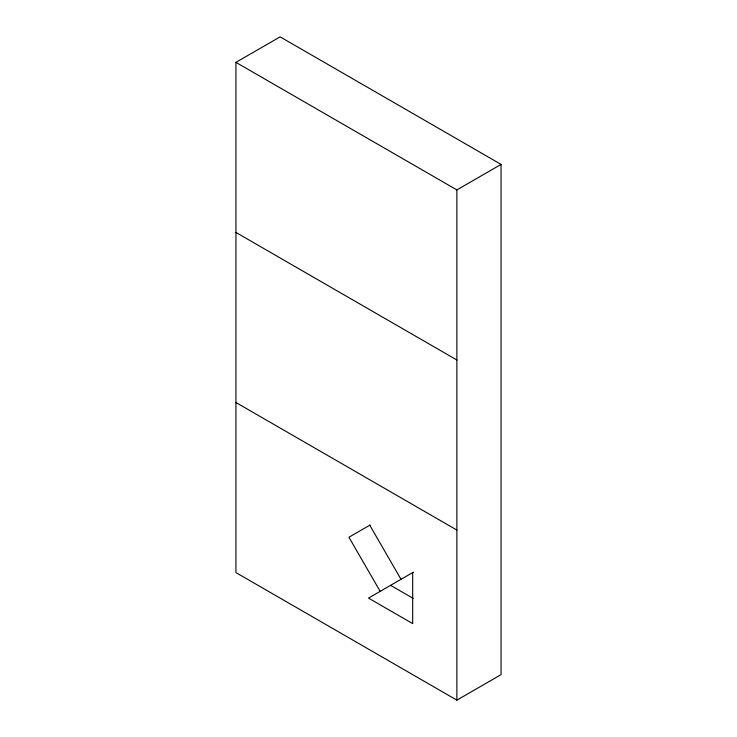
<?xml version="1.0" encoding="UTF-8"?>
<svg xmlns="http://www.w3.org/2000/svg" width="737" height="737" viewBox="0 0 737 737"><rect width="100%" height="100%" fill="white"/><g stroke="black" fill="none" stroke-linecap="round" stroke-linejoin="round"><path stroke-width="1.11" d="M235.941 62.359L280.124 36.85L501.059 164.406L501.059 674.641L456.876 700.15L235.941 572.594L235.941 62.359L456.876 189.916L501.059 164.406M370.066 525.039L348.933 537.245L380.181 591.36M413.494 572.124L368.5 598.103L412.683 623.613L412.683 572.594M235.941 232.441L456.876 359.997M235.941 402.513L456.876 530.069M390.592 585.353L413.181 598.389M369.762 525.214L401.011 579.337M456.876 189.916L456.876 700.15"/></g></svg>
